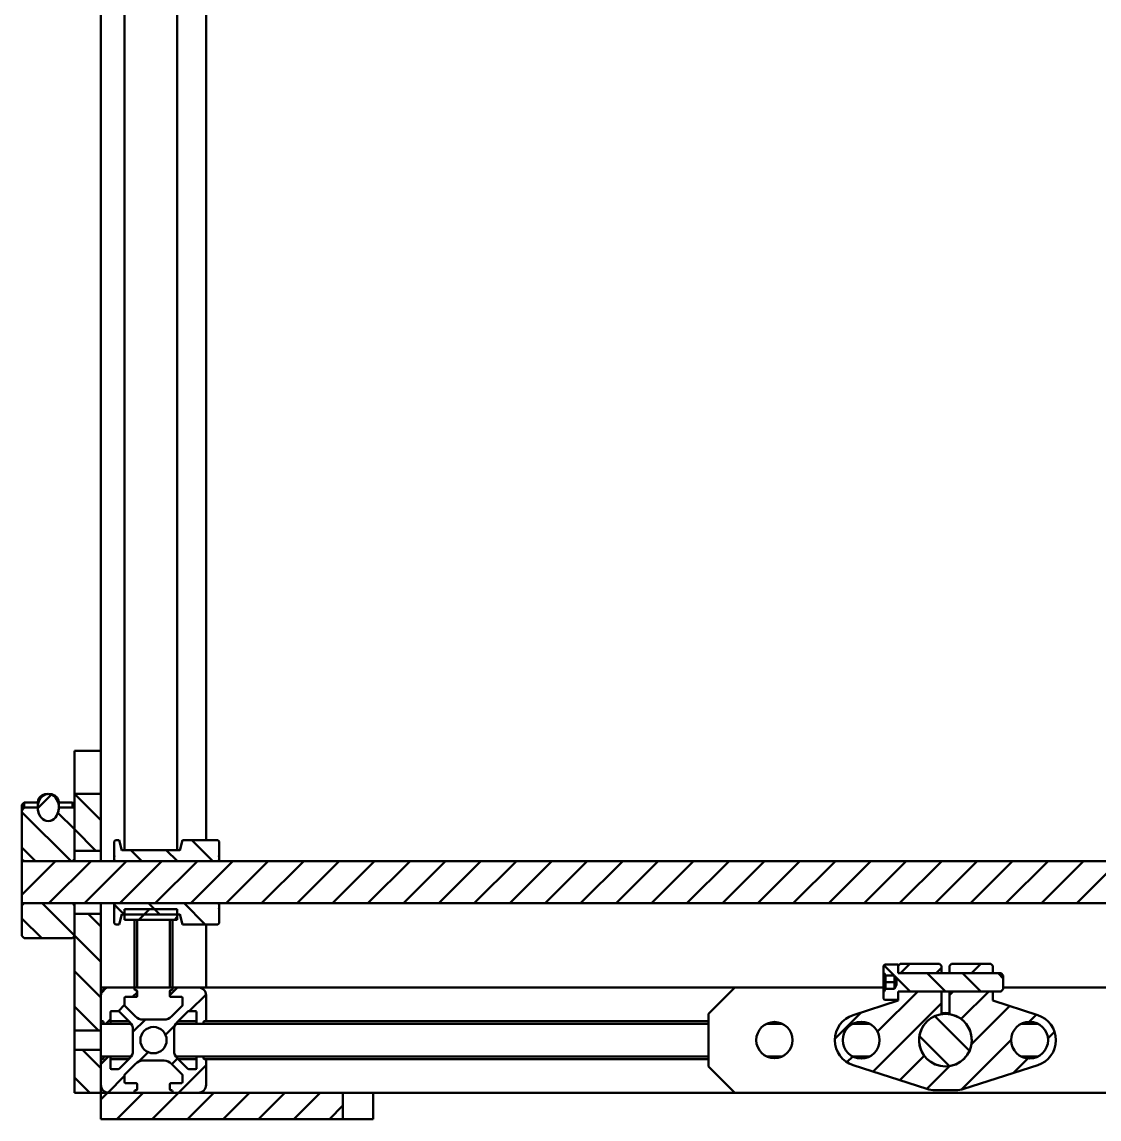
# Model space of a CAD drawing. Header units: millimetres. Extents: x -1615 to 4166, y 5 to 3174.
# Drawn here: x 1411.1 to 1547.5, y 2429.9 to 2568.9 of the extents above; entities that cross this region are included whole.
import ezdxf

# ---------------------------------------------------------------- set-up
doc = ezdxf.new("R2010")
doc.units = ezdxf.units.MM
doc.header["$LTSCALE"] = 0.25
doc.layers.add('Net dam', color=7, linetype='Continuous', lineweight=50)
pattern_1 = [(45, (1211.9955, 2335.5897), (-2.245064, 2.245064), [])]
pattern_2 = [(135, (1211.9955, 2335.5897), (-2.245064, -2.245064), [])]

msp = doc.modelspace()

# ---------------------------------------------------------------- hatches: boundary and pattern name
at = {"layer": 'Net dam'}
h = msp.add_hatch(dxfattribs=at)
h.set_pattern_fill('ANSI31', color=256, style=0)
h.set_pattern_definition(pattern_1)
edge = h.paths.add_edge_path(flags=0)
edge.add_ellipse((1414.386, 2469.394), major_axis=(0, -1.723), ratio=0.7739573, start_angle=190.29877, end_angle=529.70123)
edge.add_ellipse((1414.386, 2461.698), major_axis=(0, -9.406), ratio=0.4449942, start_angle=176.73533, end_angle=183.26467)
h = msp.add_hatch(dxfattribs=at)
h.set_pattern_fill('ANSI31', color=256, angle=90, style=0)
h.set_pattern_definition(pattern_2)
h.paths.add_polyline_path([(1421.053, 2463.919), (1421.053, 2471.131), (1417.719, 2471.131), (1417.719, 2463.919)], flags=0)
h = msp.add_hatch(dxfattribs=at)
h.set_pattern_fill('ANSI31', color=256, angle=90, style=0)
h.set_pattern_definition(pattern_2)
edge = h.paths.add_edge_path(flags=0)
edge.add_line((1413.053, 2469.394), (1411.319, 2469.394))
edge.add_line((1411.319, 2469.394), (1411.053, 2468.973))
edge.add_line((1411.053, 2468.973), (1411.053, 2462.852))
edge.add_line((1411.053, 2462.852), (1411.319, 2462.586))
edge.add_line((1411.319, 2462.586), (1417.453, 2462.586))
edge.add_line((1417.453, 2462.586), (1417.719, 2462.852))
edge.add_line((1417.719, 2462.852), (1417.719, 2469.394))
edge.add_line((1417.719, 2469.394), (1415.719, 2469.394))
edge.add_ellipse((1414.386, 2469.394), major_axis=(0, -1.723), ratio=0.7739573, start_angle=-90, end_angle=90, ccw=False)
h = msp.add_hatch(dxfattribs=at)
h.set_pattern_fill('ANSI31', color=256, angle=90, style=0)
h.set_pattern_definition(pattern_2)
h.paths.add_polyline_path([(1435.886, 2465.252), (1431.398, 2465.252), (1431.053, 2463.963), (1431.053, 2463.994), (1423.719, 2463.994), (1423.719, 2463.963), (1423.374, 2465.252), (1422.886, 2465.252), (1422.719, 2465.086), (1422.719, 2463.252), (1422.786, 2463.252), (1422.786, 2463.186), (1422.719, 2463.186), (1422.719, 2462.752), (1422.886, 2462.586), (1435.886, 2462.586), (1436.053, 2462.752), (1436.053, 2463.186), (1435.986, 2463.186), (1435.986, 2463.252), (1436.053, 2463.252), (1436.053, 2465.086)], flags=0)
h = msp.add_hatch(dxfattribs=at)
h.set_pattern_fill('ANSI31', color=256, style=0)
h.set_pattern_definition(pattern_1)
h.paths.add_polyline_path([(1411.053, 2457.252), (1689.053, 2457.252), (1689.053, 2462.586), (1411.053, 2462.586)], flags=0)
h = msp.add_hatch(dxfattribs=at)
h.set_pattern_fill('ANSI31', color=256, angle=90, style=0)
h.set_pattern_definition(pattern_2)
h.paths.add_polyline_path([(1411.053, 2456.986), (1411.053, 2453.118), (1411.319, 2452.831), (1417.453, 2452.831), (1417.719, 2453.118), (1417.719, 2456.986), (1417.453, 2457.252), (1411.319, 2457.252)], flags=0)
h = msp.add_hatch(dxfattribs=at)
h.set_pattern_fill('ANSI31', color=256, angle=90, style=0)
h.set_pattern_definition(pattern_2)
h.paths.add_polyline_path([(1431.053, 2455.844), (1431.053, 2455.875), (1431.398, 2454.586), (1435.886, 2454.586), (1436.053, 2454.752), (1436.053, 2456.586), (1435.986, 2456.586), (1435.986, 2456.652), (1436.053, 2456.652), (1436.053, 2457.086), (1435.886, 2457.252), (1422.886, 2457.252), (1422.719, 2457.086), (1422.719, 2456.652), (1422.786, 2456.652), (1422.786, 2456.586), (1422.719, 2456.586), (1422.719, 2454.752), (1422.886, 2454.586), (1423.374, 2454.586), (1423.719, 2455.875), (1423.719, 2455.844)], flags=0)
h = msp.add_hatch(dxfattribs=at)
h.set_pattern_fill('ANSI31', color=256, style=0)
h.set_pattern_definition(pattern_1)
h.paths.add_polyline_path([(1430.719, 2455.178), (1430.719, 2456.511), (1424.053, 2456.511), (1424.053, 2455.178)], flags=0)
h = msp.add_hatch(dxfattribs=at)
h.set_pattern_fill('ANSI31', color=256, angle=90, style=0)
h.set_pattern_definition(pattern_2)
h.paths.add_polyline_path([(1417.719, 2441.158), (1421.053, 2441.158), (1421.053, 2455.919), (1417.719, 2455.919)], flags=0)
h = msp.add_hatch(dxfattribs=at)
h.set_pattern_fill('ANSI31', color=256, angle=90, style=0)
h.set_pattern_definition(pattern_2)
edge = h.paths.add_edge_path(flags=0)
edge.add_line((1520.446, 2446.407), (1520.291, 2446.098))
edge.add_line((1520.291, 2446.098), (1520.186, 2445.992))
edge.add_line((1520.186, 2445.992), (1520.186, 2445.296))
edge.add_spline(control_points=[(1520.186, 2445.296), (1520.186, 2445.293), (1520.186, 2445.291), (1520.186, 2445.288), (1520.187, 2445.254), (1520.194, 2445.221), (1520.206, 2445.19), (1520.218, 2445.159), (1520.235, 2445.13), (1520.257, 2445.106), (1520.271, 2445.09), (1520.287, 2445.076), (1520.304, 2445.063), (1520.328, 2445.047), (1520.355, 2445.034), (1520.383, 2445.026), (1520.405, 2445.019), (1520.429, 2445.016), (1520.453, 2445.016)], knot_values=[0.0021697, 0.0021697, 0.0021697, 0.0021697, 0.0021818, 0.0021818, 0.0021818, 0.0023322, 0.0023322, 0.0023322, 0.0024801, 0.0024801, 0.0024801, 0.0025742, 0.0025742, 0.0025742, 0.0027048, 0.0027048, 0.0027048, 0.0028109, 0.0028109, 0.0028109, 0.0028109], weights=[1, 1, 1, 1, 1, 1, 1, 1, 1, 1, 1, 1, 1, 1, 1, 1, 1, 1, 1], degree=3, periodic=0)
edge.add_line((1520.453, 2445.016), (1522.053, 2445.016))
edge.add_line((1522.053, 2445.016), (1522.053, 2446.098))
edge.add_line((1522.053, 2446.098), (1535.126, 2446.098))
edge.add_spline(control_points=[(1535.126, 2446.098), (1535.18, 2446.16), (1535.234, 2446.224), (1535.287, 2446.288), (1535.32, 2446.329), (1535.353, 2446.37), (1535.386, 2446.411)], knot_values=[0.0035204, 0.0035204, 0.0035204, 0.0035204, 0.0038938, 0.0038938, 0.0038938, 0.0041308, 0.0041308, 0.0041308, 0.0041308], weights=[1, 1, 1, 1, 1, 1, 1], degree=3, periodic=0)
edge.add_line((1535.386, 2446.411), (1535.386, 2448.093))
edge.add_spline(control_points=[(1535.386, 2448.093), (1535.302, 2448.2), (1535.215, 2448.304), (1535.126, 2448.407)], knot_values=[0.006958, 0.006958, 0.006958, 0.006958, 0.0075623, 0.0075623, 0.0075623, 0.0075623], weights=[1, 1, 1, 1], degree=3, periodic=0)
edge.add_line((1535.126, 2448.407), (1522.053, 2448.407))
edge.add_line((1522.053, 2448.407), (1522.053, 2449.488))
edge.add_line((1522.053, 2449.488), (1520.453, 2449.488))
edge.add_spline(control_points=[(1520.453, 2449.488), (1520.432, 2449.488), (1520.412, 2449.486), (1520.392, 2449.481), (1520.364, 2449.474), (1520.337, 2449.463), (1520.313, 2449.447), (1520.289, 2449.432), (1520.267, 2449.412), (1520.248, 2449.389), (1520.23, 2449.365), (1520.214, 2449.338), (1520.204, 2449.31), (1520.193, 2449.281), (1520.187, 2449.249), (1520.186, 2449.217), (1520.186, 2449.214), (1520.186, 2449.211), (1520.186, 2449.208)], knot_values=[0.0015432, 0.0015432, 0.0015432, 0.0015432, 0.0016343, 0.0016343, 0.0016343, 0.0017631, 0.0017631, 0.0017631, 0.001894, 0.001894, 0.001894, 0.0020295, 0.0020295, 0.0020295, 0.0021712, 0.0021712, 0.0021712, 0.0021845, 0.0021845, 0.0021845, 0.0021845], weights=[1, 1, 1, 1, 1, 1, 1, 1, 1, 1, 1, 1, 1, 1, 1, 1, 1, 1, 1], degree=3, periodic=0)
edge.add_line((1520.186, 2449.208), (1520.186, 2448.512))
edge.add_line((1520.186, 2448.512), (1520.291, 2448.407))
edge.add_line((1520.291, 2448.407), (1520.446, 2448.098))
edge.add_line((1520.446, 2448.098), (1521.593, 2448.098))
edge.add_line((1521.593, 2448.098), (1521.853, 2447.578))
edge.add_line((1521.853, 2447.578), (1521.853, 2446.927))
edge.add_line((1521.853, 2446.927), (1521.593, 2446.407))
edge.add_line((1521.593, 2446.407), (1520.446, 2446.407))
h = msp.add_hatch(dxfattribs=at)
h.set_pattern_fill('ANSI31', color=256, style=0)
h.set_pattern_definition(pattern_1)
h.paths.add_polyline_path([(1527.553, 2448.407), (1527.553, 2449.319), (1527.286, 2449.586), (1522.319, 2449.586), (1522.053, 2449.319), (1522.053, 2448.407)], flags=0)
h = msp.add_hatch(dxfattribs=at)
h.set_pattern_fill('ANSI31', color=256, style=0)
h.set_pattern_definition(pattern_1)
h.paths.add_polyline_path([(1528.553, 2449.319), (1528.553, 2448.407), (1534.053, 2448.407), (1534.053, 2449.319), (1533.786, 2449.586), (1528.819, 2449.586)], flags=0)
h = msp.add_hatch(dxfattribs=at)
h.set_pattern_fill('ANSI31', color=256, style=0)
h.set_pattern_definition(pattern_1)
edge = h.paths.add_edge_path(flags=0)
edge.add_arc((1432.148, 2443.452), 0.133, 90, 135, ccw=False)
edge.add_line((1432.148, 2443.586), (1433.053, 2443.586))
edge.add_arc((1433.053, 2443.452), 0.133, 0, 90, ccw=False)
edge.add_line((1433.186, 2443.452), (1433.186, 2442.119))
edge.add_arc((1433.319, 2442.119), 0.133, 180, 270)
edge.add_line((1433.319, 2441.986), (1433.919, 2441.986))
edge.add_arc((1433.919, 2442.119), 0.133, 270, 360)
edge.add_line((1434.053, 2442.119), (1434.053, 2442.186))
edge.add_arc((1434.186, 2442.186), 0.133, 90, 180, ccw=False)
edge.add_line((1434.186, 2442.319), (1434.253, 2442.319))
edge.add_arc((1434.253, 2442.452), 0.133, 270, 360)
edge.add_line((1434.386, 2442.452), (1434.386, 2445.586))
edge.add_arc((1433.386, 2445.586), 1, 0, 90)
edge.add_line((1433.386, 2446.586), (1430.253, 2446.586))
edge.add_arc((1430.253, 2446.452), 0.133, 90, 180)
edge.add_line((1430.119, 2446.452), (1430.119, 2446.386))
edge.add_arc((1429.986, 2446.386), 0.133, 270, 360, ccw=False)
edge.add_line((1429.986, 2446.252), (1429.919, 2446.252))
edge.add_arc((1429.919, 2446.119), 0.133, 90, 180)
edge.add_line((1429.786, 2446.119), (1429.786, 2445.519))
edge.add_arc((1429.919, 2445.519), 0.133, 180, 270)
edge.add_line((1429.919, 2445.386), (1431.253, 2445.386))
edge.add_arc((1431.253, 2445.252), 0.133, 0, 90, ccw=False)
edge.add_line((1431.386, 2445.252), (1431.386, 2444.348))
edge.add_arc((1431.253, 2444.348), 0.133, 315, 360, ccw=False)
edge.add_line((1431.347, 2444.254), (1430.003, 2442.909))
edge.add_arc((1429.06, 2443.852), 1.333, 270, 315, ccw=False)
edge.add_line((1429.06, 2442.519), (1426.379, 2442.519))
edge.add_arc((1426.379, 2443.852), 1.333, 225, 270, ccw=False)
edge.add_line((1425.436, 2442.909), (1424.092, 2444.254))
edge.add_arc((1424.186, 2444.348), 0.133, 180, 225, ccw=False)
edge.add_line((1424.053, 2444.348), (1424.053, 2445.252))
edge.add_arc((1424.186, 2445.252), 0.133, 90, 180, ccw=False)
edge.add_line((1424.186, 2445.386), (1425.519, 2445.386))
edge.add_arc((1425.519, 2445.519), 0.133, 270, 360)
edge.add_line((1425.653, 2445.519), (1425.653, 2446.119))
edge.add_arc((1425.519, 2446.119), 0.133, 0, 90)
edge.add_line((1425.519, 2446.252), (1425.453, 2446.252))
edge.add_arc((1425.453, 2446.386), 0.133, 180, 270, ccw=False)
edge.add_line((1425.319, 2446.386), (1425.319, 2446.452))
edge.add_arc((1425.186, 2446.452), 0.133, 0, 90)
edge.add_line((1425.186, 2446.586), (1422.053, 2446.586))
edge.add_arc((1422.053, 2445.586), 1, 90, 180)
edge.add_line((1421.053, 2445.586), (1421.053, 2442.452))
edge.add_arc((1421.186, 2442.452), 0.133, 180, 270)
edge.add_line((1421.186, 2442.319), (1421.253, 2442.319))
edge.add_arc((1421.253, 2442.186), 0.133, 0, 90, ccw=False)
edge.add_line((1421.386, 2442.186), (1421.386, 2442.119))
edge.add_arc((1421.519, 2442.119), 0.133, 180, 270)
edge.add_line((1421.519, 2441.986), (1422.119, 2441.986))
edge.add_arc((1422.119, 2442.119), 0.133, 270, 360)
edge.add_line((1422.253, 2442.119), (1422.253, 2443.452))
edge.add_arc((1422.386, 2443.452), 0.133, 90, 180, ccw=False)
edge.add_line((1422.386, 2443.586), (1423.29, 2443.586))
edge.add_arc((1423.29, 2443.452), 0.133, 45, 90, ccw=False)
edge.add_line((1423.384, 2443.546), (1424.729, 2442.202))
edge.add_arc((1423.786, 2441.259), 1.333, 0, 45, ccw=False)
edge.add_line((1425.119, 2441.259), (1425.119, 2438.578))
edge.add_arc((1423.786, 2438.578), 1.333, 315, 360, ccw=False)
edge.add_line((1424.729, 2437.635), (1423.384, 2436.291))
edge.add_arc((1423.29, 2436.386), 0.133, 270, 315, ccw=False)
edge.add_line((1423.29, 2436.252), (1422.386, 2436.252))
edge.add_arc((1422.386, 2436.386), 0.133, 180, 270, ccw=False)
edge.add_line((1422.253, 2436.386), (1422.253, 2437.719))
edge.add_arc((1422.119, 2437.719), 0.133, 0, 90)
edge.add_line((1422.119, 2437.852), (1421.519, 2437.852))
edge.add_arc((1421.519, 2437.719), 0.133, 90, 180)
edge.add_line((1421.386, 2437.719), (1421.386, 2437.652))
edge.add_arc((1421.253, 2437.652), 0.133, 270, 360, ccw=False)
edge.add_line((1421.253, 2437.519), (1421.186, 2437.519))
edge.add_arc((1421.186, 2437.386), 0.133, 90, 180)
edge.add_line((1421.053, 2437.386), (1421.053, 2434.252))
edge.add_arc((1422.053, 2434.252), 1, 180, 270)
edge.add_line((1422.053, 2433.252), (1425.186, 2433.252))
edge.add_arc((1425.186, 2433.386), 0.133, 270, 360)
edge.add_line((1425.319, 2433.386), (1425.319, 2433.452))
edge.add_arc((1425.453, 2433.452), 0.133, 90, 180, ccw=False)
edge.add_line((1425.453, 2433.586), (1425.519, 2433.586))
edge.add_arc((1425.519, 2433.719), 0.133, 270, 360)
edge.add_line((1425.653, 2433.719), (1425.653, 2434.319))
edge.add_arc((1425.519, 2434.319), 0.133, 0, 90)
edge.add_line((1425.519, 2434.452), (1424.186, 2434.452))
edge.add_arc((1424.186, 2434.586), 0.133, 180, 270, ccw=False)
edge.add_line((1424.053, 2434.586), (1424.053, 2435.49))
edge.add_arc((1424.186, 2435.49), 0.133, 135, 180, ccw=False)
edge.add_line((1424.092, 2435.584), (1425.436, 2436.928))
edge.add_arc((1426.379, 2435.986), 1.333, 90, 135, ccw=False)
edge.add_line((1426.379, 2437.319), (1429.06, 2437.319))
edge.add_arc((1429.06, 2435.986), 1.333, 45, 90, ccw=False)
edge.add_line((1430.003, 2436.928), (1431.347, 2435.584))
edge.add_arc((1431.253, 2435.49), 0.133, 0, 45, ccw=False)
edge.add_line((1431.386, 2435.49), (1431.386, 2434.586))
edge.add_arc((1431.253, 2434.586), 0.133, 270, 360, ccw=False)
edge.add_line((1431.253, 2434.452), (1429.919, 2434.452))
edge.add_arc((1429.919, 2434.319), 0.133, 90, 180)
edge.add_line((1429.786, 2434.319), (1429.786, 2433.719))
edge.add_arc((1429.919, 2433.719), 0.133, 180, 270)
edge.add_line((1429.919, 2433.586), (1429.986, 2433.586))
edge.add_arc((1429.986, 2433.452), 0.133, 0, 90, ccw=False)
edge.add_line((1430.119, 2433.452), (1430.119, 2433.386))
edge.add_arc((1430.253, 2433.386), 0.133, 180, 270)
edge.add_line((1430.253, 2433.252), (1433.386, 2433.252))
edge.add_arc((1433.386, 2434.252), 1, 270, 360)
edge.add_line((1434.386, 2434.252), (1434.386, 2437.386))
edge.add_arc((1434.253, 2437.386), 0.133, 0, 90)
edge.add_line((1434.253, 2437.519), (1434.186, 2437.519))
edge.add_arc((1434.186, 2437.652), 0.133, 180, 270, ccw=False)
edge.add_line((1434.053, 2437.652), (1434.053, 2437.719))
edge.add_arc((1433.919, 2437.719), 0.133, 0, 90)
edge.add_line((1433.919, 2437.852), (1433.319, 2437.852))
edge.add_arc((1433.319, 2437.719), 0.133, 90, 180)
edge.add_line((1433.186, 2437.719), (1433.186, 2436.386))
edge.add_arc((1433.053, 2436.386), 0.133, 270, 360, ccw=False)
edge.add_line((1433.053, 2436.252), (1432.148, 2436.252))
edge.add_arc((1432.148, 2436.386), 0.133, 225, 270, ccw=False)
edge.add_line((1432.054, 2436.291), (1430.71, 2437.635))
edge.add_arc((1431.653, 2438.578), 1.333, 180, 225, ccw=False)
edge.add_line((1430.319, 2438.578), (1430.319, 2441.259))
edge.add_arc((1431.653, 2441.259), 1.333, 135, 180, ccw=False)
edge.add_line((1430.71, 2442.202), (1432.054, 2443.546))
edge = h.paths.add_edge_path(flags=0)
edge.add_arc((1427.719, 2439.919), 1.667, 0, 360)
h = msp.add_hatch(dxfattribs=at)
h.set_pattern_fill('ANSI31', color=256, style=0)
h.set_pattern_definition(pattern_1)
edge = h.paths.add_edge_path(flags=0)
edge.add_line((1539.739, 2443.093), (1534.053, 2444.919))
edge.add_line((1534.053, 2444.919), (1534.053, 2446.098))
edge.add_line((1534.053, 2446.098), (1528.553, 2446.098))
edge.add_line((1528.553, 2446.098), (1528.553, 2443.215))
edge.add_arc((1528.053, 2439.919), 3.333, -261.37307, 81.37307, ccw=False)
edge.add_line((1527.553, 2443.215), (1527.553, 2446.098))
edge.add_line((1527.553, 2446.098), (1522.053, 2446.098))
edge.add_line((1522.053, 2446.098), (1522.053, 2444.919))
edge.add_line((1522.053, 2444.919), (1516.367, 2443.093))
edge.add_arc((1517.386, 2439.919), 3.333, 107.80706, 252.19294)
edge.add_line((1516.367, 2436.745), (1525.706, 2433.745))
edge.add_arc((1526.726, 2436.919), 3.333, 252.19294, 270)
edge.add_line((1526.726, 2433.586), (1529.379, 2433.586))
edge.add_arc((1529.379, 2436.919), 3.333, 270, 287.80706)
edge.add_line((1530.399, 2433.745), (1539.739, 2436.745))
edge.add_arc((1538.719, 2439.919), 3.333, 287.80706, 432.19294)
edge = h.paths.add_edge_path(flags=0)
edge.add_arc((1517.386, 2439.919), 2.333, 0, 360)
edge = h.paths.add_edge_path(flags=0)
edge.add_arc((1538.719, 2439.919), 2.333, 0, 360)
h = msp.add_hatch(dxfattribs=at)
h.set_pattern_fill('ANSI31', color=256, angle=90, style=0)
h.set_pattern_definition(pattern_2)
edge = h.paths.add_edge_path(flags=0)
edge.add_arc((1528.053, 2439.919), 3.333, 0, 360)
h = msp.add_hatch(dxfattribs=at)
h.set_pattern_fill('ANSI31', color=256, angle=90, style=0)
h.set_pattern_definition(pattern_2)
h.paths.add_polyline_path([(1417.719, 2438.68), (1417.719, 2433.252), (1421.053, 2433.252), (1421.053, 2438.68)], flags=0)
h = msp.add_hatch(dxfattribs=at)
h.set_pattern_fill('ANSI31', color=256, style=0)
h.set_pattern_definition(pattern_1)
h.paths.add_polyline_path([(1421.053, 2429.919), (1451.706, 2429.919), (1451.706, 2433.252), (1421.053, 2433.252)], flags=0)

# ---------------------------------------------------------------- linework, layer by layer
for p, q in [((1421.053, 2689.919), (1421.053, 2476.586)), ((1424.053, 2463.994), (1424.053, 2675.834)), ((1430.719, 2463.994), (1430.719, 2675.834)), ((1434.386, 2674.469), (1434.386, 2465.252)), ((1417.719, 2476.586), (1421.053, 2476.586)), ((1417.719, 2476.586), (1417.719, 2471.131)), ((1421.053, 2476.586), (1421.053, 2471.131)), ((1413.053, 2470.074), (1413.053, 2469.394)), ((1415.719, 2469.394), (1415.719, 2470.074)), ((1421.053, 2471.131), (1417.719, 2471.131)), ((1417.719, 2463.919), (1417.719, 2471.131)), ((1421.053, 2463.919), (1421.053, 2471.131)), ((1411.319, 2470.007), (1411.053, 2469.74)), ((1411.053, 2469.527), (1411.053, 2469.74)), ((1411.053, 2468.973), (1411.053, 2469.527)), ((1411.319, 2469.394), (1411.053, 2468.973)), ((1411.053, 2468.973), (1411.053, 2462.852)), ((1413.053, 2470.007), (1411.319, 2470.007)), ((1411.319, 2470.007), (1411.319, 2469.775)), ((1411.319, 2469.775), (1411.319, 2469.394)), ((1413.053, 2469.394), (1411.319, 2469.394)), ((1417.453, 2470.007), (1415.719, 2470.007)), ((1417.719, 2469.394), (1415.719, 2469.394)), ((1417.719, 2469.74), (1417.453, 2470.007)), ((1417.453, 2469.775), (1417.453, 2470.007)), ((1417.453, 2469.394), (1417.453, 2469.775)), ((1417.719, 2469.394), (1417.719, 2462.852)), ((1422.886, 2465.252), (1422.719, 2465.086)), ((1422.719, 2465.086), (1422.719, 2463.252)), ((1423.374, 2465.252), (1422.886, 2465.252)), ((1423.719, 2463.963), (1423.374, 2465.252)), ((1431.398, 2465.252), (1431.053, 2463.963)), ((1435.886, 2465.252), (1431.398, 2465.252)), ((1436.053, 2465.086), (1435.886, 2465.252)), ((1436.053, 2463.252), (1436.053, 2465.086)), ((1421.053, 2463.919), (1417.719, 2463.919)), ((1421.053, 2462.586), (1421.053, 2463.919)), ((1422.786, 2463.252), (1422.719, 2463.252)), ((1422.719, 2463.186), (1422.719, 2463.252)), ((1422.786, 2463.186), (1422.719, 2463.186)), ((1422.719, 2463.186), (1422.719, 2462.752)), ((1422.786, 2463.252), (1422.786, 2463.186)), ((1423.719, 2463.994), (1423.719, 2463.963)), ((1431.053, 2463.994), (1423.719, 2463.994)), ((1431.053, 2463.994), (1431.053, 2463.963)), ((1436.053, 2463.252), (1435.986, 2463.252)), ((1435.986, 2463.186), (1435.986, 2463.252)), ((1436.053, 2463.186), (1435.986, 2463.186)), ((1436.053, 2463.252), (1436.053, 2463.186)), ((1436.053, 2462.752), (1436.053, 2463.186)), ((1411.053, 2462.852), (1411.319, 2462.586)), ((1411.053, 2462.586), (1411.053, 2462.852)), ((1411.053, 2462.586), (1689.053, 2462.586)), ((1411.053, 2457.252), (1411.053, 2462.586)), ((1417.453, 2462.586), (1411.319, 2462.586)), ((1417.453, 2462.586), (1417.719, 2462.852)), ((1417.719, 2462.852), (1417.719, 2462.586)), ((1422.886, 2462.586), (1422.719, 2462.752)), ((1422.719, 2462.586), (1422.719, 2462.752)), ((1435.886, 2462.586), (1422.886, 2462.586)), ((1436.053, 2462.752), (1435.886, 2462.586)), ((1436.053, 2462.752), (1436.053, 2462.586)), ((1689.053, 2457.252), (1411.053, 2457.252)), ((1411.319, 2457.252), (1411.053, 2456.986)), ((1411.053, 2456.986), (1411.053, 2457.252)), ((1411.053, 2456.986), (1411.053, 2453.118)), ((1411.319, 2457.252), (1417.453, 2457.252)), ((1417.719, 2456.986), (1417.453, 2457.252)), ((1417.719, 2457.252), (1417.719, 2456.986)), ((1417.719, 2456.986), (1417.719, 2453.118)), ((1421.053, 2455.919), (1421.053, 2457.252)), ((1422.719, 2457.086), (1422.886, 2457.252)), ((1422.719, 2457.086), (1422.719, 2457.252)), ((1422.719, 2457.086), (1422.719, 2456.652)), ((1422.719, 2456.586), (1422.719, 2456.652)), ((1422.719, 2456.652), (1422.786, 2456.652)), ((1422.719, 2456.586), (1422.786, 2456.586)), ((1422.719, 2456.586), (1422.719, 2454.752)), ((1422.786, 2456.652), (1422.786, 2456.586)), ((1422.886, 2457.252), (1435.886, 2457.252)), ((1424.053, 2456.511), (1424.053, 2455.178)), ((1430.719, 2456.511), (1424.053, 2456.511)), ((1430.719, 2455.178), (1430.719, 2456.511)), ((1435.886, 2457.252), (1436.053, 2457.086)), ((1435.986, 2456.652), (1436.053, 2456.652)), ((1435.986, 2456.586), (1435.986, 2456.652)), ((1435.986, 2456.586), (1436.053, 2456.586)), ((1436.053, 2457.252), (1436.053, 2457.086)), ((1436.053, 2456.652), (1436.053, 2457.086)), ((1436.053, 2456.652), (1436.053, 2456.586)), ((1436.053, 2454.752), (1436.053, 2456.586)), ((1417.719, 2455.919), (1421.053, 2455.919)), ((1417.719, 2441.158), (1417.719, 2455.919)), ((1421.053, 2441.158), (1421.053, 2455.919)), ((1422.719, 2454.752), (1422.886, 2454.586)), ((1423.374, 2454.586), (1423.719, 2455.875)), ((1423.719, 2455.875), (1423.719, 2455.844)), ((1423.719, 2455.844), (1431.053, 2455.844)), ((1424.053, 2455.178), (1430.719, 2455.178)), ((1425.319, 2455.178), (1425.319, 2446.586)), ((1425.653, 2455.178), (1425.653, 2446.586)), ((1429.786, 2455.178), (1429.786, 2446.586)), ((1430.119, 2455.178), (1430.119, 2446.586)), ((1431.053, 2455.875), (1431.398, 2454.586)), ((1431.053, 2455.875), (1431.053, 2455.844)), ((1435.886, 2454.586), (1436.053, 2454.752)), ((1422.886, 2454.586), (1423.374, 2454.586)), ((1431.398, 2454.586), (1435.886, 2454.586)), ((1434.386, 2454.586), (1434.386, 2446.586)), ((1411.053, 2453.118), (1411.319, 2452.831)), ((1411.319, 2452.831), (1417.453, 2452.831)), ((1417.453, 2452.831), (1417.719, 2453.118)), ((1520.186, 2449.208), (1520.186, 2448.512)), ((1522.053, 2449.488), (1520.453, 2449.488)), ((1522.319, 2449.586), (1522.053, 2449.319)), ((1522.053, 2448.407), (1522.053, 2449.488)), ((1522.053, 2449.319), (1522.053, 2448.407)), ((1527.286, 2449.586), (1522.319, 2449.586)), ((1527.553, 2449.319), (1527.286, 2449.586)), ((1527.553, 2449.319), (1527.553, 2448.407)), ((1528.819, 2449.586), (1528.553, 2449.319)), ((1528.553, 2448.407), (1528.553, 2449.319)), ((1533.786, 2449.586), (1528.819, 2449.586)), ((1534.053, 2449.319), (1533.786, 2449.586)), ((1534.053, 2448.407), (1534.053, 2449.319)), ((1520.186, 2447.252), (1520.186, 2448.512)), ((1520.186, 2448.512), (1520.291, 2448.407)), ((1520.291, 2448.407), (1520.446, 2448.098)), ((1520.446, 2448.098), (1520.446, 2447.252)), ((1521.593, 2448.098), (1520.446, 2448.098)), ((1521.853, 2447.578), (1521.593, 2448.098)), ((1521.593, 2447.252), (1521.593, 2448.098)), ((1522.053, 2448.407), (1535.126, 2448.407)), ((1527.553, 2448.407), (1522.053, 2448.407)), ((1534.053, 2448.407), (1528.553, 2448.407)), ((1535.386, 2448.093), (1535.126, 2448.407)), ((1535.386, 2446.411), (1535.386, 2448.093)), ((1422.053, 2446.586), (1421.053, 2446.586)), ((1422.053, 2446.586), (1425.186, 2446.586)), ((1425.319, 2446.586), (1425.186, 2446.586)), ((1425.453, 2446.586), (1425.319, 2446.586)), ((1425.319, 2446.452), (1425.319, 2446.386)), ((1425.519, 2446.586), (1425.453, 2446.586)), ((1425.653, 2446.586), (1425.519, 2446.586)), ((1425.653, 2446.586), (1429.786, 2446.586)), ((1429.919, 2446.586), (1429.786, 2446.586)), ((1429.986, 2446.586), (1429.919, 2446.586)), ((1430.119, 2446.586), (1429.986, 2446.586)), ((1430.253, 2446.586), (1430.119, 2446.586)), ((1430.119, 2446.386), (1430.119, 2446.452)), ((1430.253, 2446.586), (1433.386, 2446.586)), ((1434.386, 2446.586), (1433.386, 2446.586)), ((1434.386, 2446.586), (1501.386, 2446.586)), ((1501.386, 2446.586), (1498.053, 2443.252)), ((1520.186, 2446.586), (1501.386, 2446.586)), ((1520.186, 2445.992), (1520.186, 2447.252)), ((1520.446, 2447.252), (1520.186, 2447.252)), ((1520.446, 2446.407), (1520.291, 2446.098)), ((1520.446, 2447.252), (1520.446, 2446.407)), ((1521.593, 2447.252), (1520.446, 2447.252)), ((1520.446, 2446.407), (1521.593, 2446.407)), ((1521.593, 2447.252), (1521.853, 2447.252)), ((1521.593, 2446.407), (1521.593, 2447.252)), ((1521.593, 2446.407), (1521.853, 2446.927)), ((1521.853, 2447.578), (1521.853, 2446.927)), ((1610.186, 2446.586), (1535.386, 2446.586)), ((1421.053, 2442.452), (1421.053, 2445.586)), ((1424.053, 2445.252), (1424.053, 2444.348)), ((1425.519, 2445.386), (1424.186, 2445.386)), ((1425.453, 2446.252), (1425.519, 2446.252)), ((1425.653, 2446.119), (1425.653, 2445.519)), ((1429.786, 2445.519), (1429.786, 2446.119)), ((1429.919, 2446.252), (1429.986, 2446.252)), ((1431.253, 2445.386), (1429.919, 2445.386)), ((1431.386, 2444.348), (1431.386, 2445.252)), ((1434.386, 2445.586), (1434.386, 2442.452)), ((1520.291, 2446.098), (1520.186, 2445.992)), ((1520.186, 2445.992), (1520.186, 2445.296)), ((1520.453, 2445.016), (1522.053, 2445.016)), ((1535.126, 2446.098), (1522.053, 2446.098)), ((1522.053, 2445.016), (1522.053, 2446.098)), ((1522.053, 2446.098), (1522.053, 2444.919)), ((1522.053, 2446.098), (1527.553, 2446.098)), ((1527.553, 2446.098), (1527.553, 2443.214)), ((1528.553, 2443.214), (1528.553, 2446.098)), ((1528.553, 2446.098), (1534.053, 2446.098)), ((1534.053, 2444.919), (1534.053, 2446.098)), ((1424.092, 2444.254), (1425.436, 2442.909)), ((1430.003, 2442.909), (1431.347, 2444.254)), ((1522.053, 2444.919), (1516.367, 2443.093)), ((1539.739, 2443.093), (1534.053, 2444.919)), ((1421.053, 2442.319), (1421.186, 2442.319)), ((1421.253, 2442.319), (1421.186, 2442.319)), ((1422.253, 2443.452), (1422.253, 2442.119)), ((1422.253, 2442.319), (1424.612, 2442.319)), ((1423.29, 2443.586), (1422.386, 2443.586)), ((1424.729, 2442.202), (1423.384, 2443.546)), ((1426.379, 2442.519), (1429.06, 2442.519)), ((1432.054, 2443.546), (1430.71, 2442.202)), ((1430.826, 2442.319), (1433.186, 2442.319)), ((1433.053, 2443.586), (1432.148, 2443.586)), ((1433.186, 2442.119), (1433.186, 2443.452)), ((1434.253, 2442.319), (1434.186, 2442.319)), ((1434.253, 2442.319), (1498.053, 2442.319)), ((1498.053, 2443.252), (1498.053, 2436.586)), ((1421.053, 2441.158), (1417.719, 2441.158)), ((1417.719, 2438.68), (1417.719, 2441.158)), ((1421.053, 2441.986), (1421.519, 2441.986)), ((1421.053, 2438.68), (1421.053, 2441.158)), ((1421.386, 2442.119), (1421.386, 2442.186)), ((1422.119, 2441.986), (1421.519, 2441.986)), ((1422.119, 2441.986), (1424.904, 2441.986)), ((1425.119, 2438.578), (1425.119, 2441.259)), ((1430.319, 2441.259), (1430.319, 2438.578)), ((1430.534, 2441.986), (1433.319, 2441.986)), ((1433.919, 2441.986), (1433.319, 2441.986)), ((1433.919, 2441.986), (1498.053, 2441.986)), ((1434.053, 2442.186), (1434.053, 2442.119)), ((1505.383, 2441.986), (1507.389, 2441.986)), ((1516.303, 2441.986), (1518.469, 2441.986)), ((1537.636, 2441.986), (1539.802, 2441.986)), ((1417.719, 2438.68), (1421.053, 2438.68)), ((1417.719, 2433.252), (1417.719, 2438.68)), ((1421.053, 2433.252), (1421.053, 2438.68)), ((1421.053, 2437.852), (1421.519, 2437.852)), ((1421.053, 2437.519), (1421.186, 2437.519)), ((1421.053, 2434.252), (1421.053, 2437.386)), ((1421.186, 2437.519), (1421.253, 2437.519)), ((1421.386, 2437.652), (1421.386, 2437.719)), ((1421.519, 2437.852), (1422.119, 2437.852)), ((1422.119, 2437.852), (1424.904, 2437.852)), ((1422.253, 2437.719), (1422.253, 2436.386)), ((1422.253, 2437.519), (1424.612, 2437.519)), ((1423.384, 2436.291), (1424.729, 2437.635)), ((1425.436, 2436.928), (1424.092, 2435.584)), ((1429.06, 2437.319), (1426.379, 2437.319)), ((1431.347, 2435.584), (1430.003, 2436.928)), ((1430.534, 2437.852), (1433.319, 2437.852)), ((1430.71, 2437.635), (1432.054, 2436.291)), ((1430.826, 2437.519), (1433.186, 2437.519)), ((1433.186, 2436.386), (1433.186, 2437.719)), ((1433.319, 2437.852), (1433.919, 2437.852)), ((1433.919, 2437.852), (1498.053, 2437.852)), ((1434.053, 2437.719), (1434.053, 2437.652)), ((1434.186, 2437.519), (1434.253, 2437.519)), ((1434.253, 2437.519), (1498.053, 2437.519)), ((1434.386, 2437.386), (1434.386, 2434.252)), ((1505.383, 2437.852), (1507.389, 2437.852)), ((1516.303, 2437.852), (1518.469, 2437.852)), ((1516.367, 2436.745), (1525.706, 2433.745)), ((1530.399, 2433.745), (1539.739, 2436.745)), ((1537.636, 2437.852), (1539.802, 2437.852)), ((1422.386, 2436.252), (1423.29, 2436.252)), ((1424.053, 2435.49), (1424.053, 2434.586)), ((1431.386, 2434.586), (1431.386, 2435.49)), ((1432.148, 2436.252), (1433.053, 2436.252)), ((1498.053, 2436.586), (1501.386, 2433.252)), ((1424.186, 2434.452), (1425.519, 2434.452)), ((1425.653, 2434.319), (1425.653, 2433.719)), ((1429.786, 2433.719), (1429.786, 2434.319)), ((1429.919, 2434.452), (1431.253, 2434.452)), ((1417.719, 2433.252), (1421.053, 2433.252)), ((1451.706, 2433.252), (1421.053, 2433.252)), ((1421.053, 2433.252), (1421.053, 2429.919)), ((1425.186, 2433.252), (1422.053, 2433.252)), ((1425.319, 2433.452), (1425.319, 2433.386)), ((1425.519, 2433.586), (1425.453, 2433.586)), ((1429.986, 2433.586), (1429.919, 2433.586)), ((1430.119, 2433.386), (1430.119, 2433.452)), ((1433.386, 2433.252), (1430.253, 2433.252)), ((1451.706, 2429.919), (1451.706, 2433.252)), ((1451.706, 2433.252), (1455.555, 2433.252)), ((1455.555, 2429.919), (1455.555, 2433.252)), ((1455.555, 2433.252), (1501.386, 2433.252)), ((1501.386, 2433.252), (1644.719, 2433.252)), ((1526.726, 2433.586), (1529.379, 2433.586)), ((1451.706, 2429.919), (1421.053, 2429.919)), ((1451.706, 2429.919), (1455.555, 2429.919))]:
    msp.add_line(p, q, dxfattribs=at)
at = {"layer": 'Net dam', "flags": 128}
msp.add_lwpolyline([(1528.553, 2443.332), (1528.053, 2443.369), (1527.553, 2443.332)], dxfattribs=at)
at = {"layer": 'Net dam'}
for centre, radius in [((1517.386, 2439.919), 2.333), ((1528.053, 2439.919), 3.333), ((1538.719, 2439.919), 2.333), ((1427.719, 2439.919), 1.667), ((1506.386, 2439.919), 2.297)]:
    msp.add_circle(centre, radius, dxfattribs=at)
for centre, radius, start, end in [((1414.176, 2469.961), 1.129, 91.42874, 174.25024), ((1414.596, 2469.961), 1.129, 5.74978, 88.57126), ((1422.053, 2445.586), 1, 90, 180), ((1425.186, 2446.452), 0.133, 0, 90), ((1430.253, 2446.452), 0.133, 90, 180), ((1433.386, 2445.586), 1, 0, 90), ((1424.186, 2445.252), 0.133, 90, 180), ((1425.453, 2446.386), 0.133, 180, 270), ((1425.519, 2446.119), 0.133, 0, 90), ((1425.519, 2445.519), 0.133, 270, 0), ((1429.919, 2446.119), 0.133, 90, 180), ((1429.919, 2445.519), 0.133, 180, 270), ((1429.986, 2446.386), 0.133, 270, 0), ((1431.253, 2445.252), 0.133, 0, 90), ((1424.186, 2444.348), 0.133, 180, 225), ((1431.253, 2444.348), 0.133, 315, 360), ((1421.186, 2442.452), 0.133, 180, 270), ((1421.253, 2442.186), 0.133, 0, 90), ((1422.386, 2443.452), 0.133, 90, 180), ((1423.29, 2443.452), 0.133, 45, 90), ((1426.379, 2443.852), 1.333, 225, 270), ((1429.06, 2443.852), 1.333, 270, 315), ((1432.148, 2443.452), 0.133, 90, 135), ((1433.053, 2443.452), 0.133, 0, 90), ((1434.186, 2442.186), 0.133, 90, 180), ((1434.253, 2442.452), 0.133, 270, 0), ((1517.386, 2439.919), 3.333, 107.80706, 252.19294), ((1528.053, 2439.919), 3.333, 98.62693, 81.37307), ((1538.719, 2439.919), 3.333, 287.80706, 72.19294), ((1421.519, 2442.119), 0.133, 180, 270), ((1422.119, 2442.119), 0.133, 270, 0), ((1423.786, 2441.259), 1.333, 0, 45), ((1431.653, 2441.259), 1.333, 135, 180), ((1433.319, 2442.119), 0.133, 180, 270), ((1433.919, 2442.119), 0.133, 270, 0), ((1423.786, 2438.578), 1.333, 315, 0), ((1431.653, 2438.578), 1.333, 180, 225), ((1421.186, 2437.386), 0.133, 90, 180), ((1421.253, 2437.652), 0.133, 270, 360), ((1421.519, 2437.719), 0.133, 90, 180), ((1422.119, 2437.719), 0.133, 0, 90), ((1426.379, 2435.986), 1.333, 90, 135), ((1429.06, 2435.986), 1.333, 45, 90), ((1433.319, 2437.719), 0.133, 90, 180), ((1433.919, 2437.719), 0.133, 0, 90), ((1434.186, 2437.652), 0.133, 180, 270), ((1434.253, 2437.386), 0.133, 0, 90), ((1422.386, 2436.386), 0.133, 180, 270), ((1423.29, 2436.386), 0.133, 270, 315), ((1424.186, 2435.49), 0.133, 135, 180), ((1431.253, 2435.49), 0.133, 0, 45), ((1432.148, 2436.386), 0.133, 225, 270), ((1433.053, 2436.386), 0.133, 270, 0), ((1422.053, 2434.252), 1, 180, 270), ((1424.186, 2434.586), 0.133, 180, 270), ((1425.519, 2434.319), 0.133, 0, 90), ((1429.919, 2434.319), 0.133, 90, 180), ((1431.253, 2434.586), 0.133, 270, 360), ((1433.386, 2434.252), 1, 270, 0), ((1425.186, 2433.386), 0.133, 270, 0), ((1425.453, 2433.452), 0.133, 90, 180), ((1425.519, 2433.719), 0.133, 270, 0), ((1429.919, 2433.719), 0.133, 180, 270), ((1429.986, 2433.452), 0.133, 0, 90), ((1430.253, 2433.386), 0.133, 180, 270), ((1526.726, 2436.919), 3.333, 252.19294, 270), ((1529.379, 2436.919), 3.333, 270, 287.80706)]:
    msp.add_arc(centre, radius, start, end, dxfattribs=at)
for centre, major_axis, ratio, start_param, end_param in [((1414.386, 2469.394), (0, -1.723), 0.7739573, 3.32134, 9.2450306), ((1414.386, 2461.698), (0, -9.406), 0.4449942, 3.0846134, 3.1985719), ((1414.386, 2469.394), (0, -1.723), 0.7739573, 4.712389, 7.8539816)]:
    msp.add_ellipse(centre, major_axis=major_axis, ratio=ratio, start_param=start_param, end_param=end_param, dxfattribs=at)
for points, knots in [([(1434.213, 2462.57), (1434.203, 2462.571), (1434.103, 2462.586), (1433.842, 2462.583), (1433.475, 2462.585), (1433.144, 2462.586), (1432.976, 2462.575), (1432.902, 2462.57)], [0, 0, 0, 0, 0.02919976, 0.30357213, 0.56453076, 0.80565771, 1, 1, 1, 1]), ([(1520.453, 2449.488), (1520.432, 2449.487), (1520.383, 2449.483), (1520.31, 2449.451), (1520.244, 2449.391), (1520.199, 2449.311), (1520.186, 2449.246), (1520.186, 2449.211), (1520.186, 2449.208)], [0, 0, 0, 0, 0.14211, 0.3429054, 0.5469784, 0.7582772, 0.97919, 1, 1, 1, 1]), ([(1535.126, 2446.098), (1535.18, 2446.161), (1535.268, 2446.264), (1535.353, 2446.37), (1535.386, 2446.411)], [0, 0, 0, 0, 0.6118488, 1, 1, 1, 1]), ([(1520.186, 2445.296), (1520.186, 2445.293), (1520.186, 2445.257), (1520.2, 2445.188), (1520.246, 2445.112), (1520.308, 2445.056), (1520.376, 2445.022), (1520.429, 2445.018), (1520.453, 2445.016)], [0, 0, 0, 0, 0.0191394, 0.2532825, 0.4834304, 0.6311155, 0.8347462, 1, 1, 1, 1])]:
    msp.add_open_spline(points, degree=3, knots=knots, dxfattribs=at)

doc.saveas('drawing.dxf')
